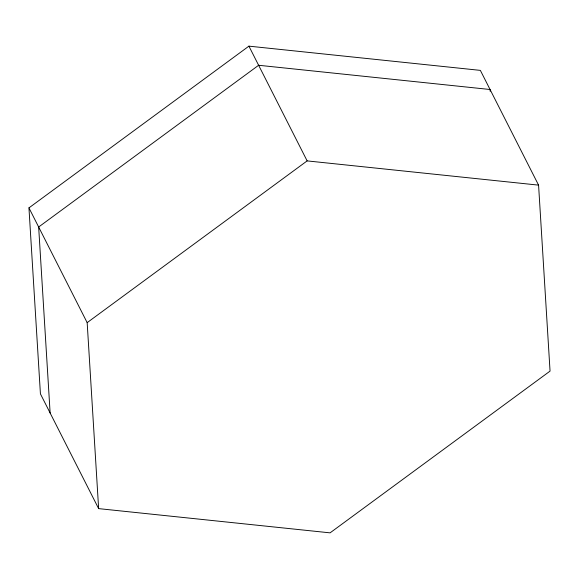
<?xml version="1.0" encoding="UTF-8"?>
<svg xmlns="http://www.w3.org/2000/svg" width="579" height="579" viewBox="0 0 579 579"><rect width="100%" height="100%" fill="white"/><g stroke="black" fill="none" stroke-linecap="round" stroke-linejoin="round"><path stroke-width="0.87" d="M28.95 207.89L248.919 46.146L480.36 70.377L538.579 185.135L550.05 371.11L330.081 532.854L98.64 508.623L40.421 393.865L28.95 207.89L87.168 322.641L98.64 508.623M87.168 322.641L307.138 160.897L538.579 185.135M248.919 46.146L307.138 160.897M490.174 91.308L490.066 89.506L258.625 65.268L38.655 227.011L50.127 412.993"/></g></svg>
